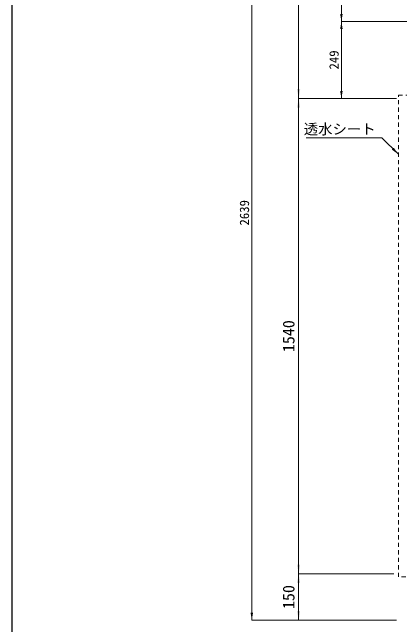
# Model space of a CAD drawing. Units: millimetres at full size. Extents: x 40781 to 122968, y -21714 to -2620.
# Drawn here: x 116071 to 117327, y -18873 to -16890 of the extents above; entities that cross this region are included whole.
import ezdxf
from ezdxf.enums import TextEntityAlignment as Align

# ---------------------------------------------------------------- set-up
doc = ezdxf.new("R2010")
doc.units = ezdxf.units.MM
doc.header["$LTSCALE"] = 18
doc.linetypes.add('USER2', pattern=[1.35, 0.75, -0.6])
for name, color, linetype, lineweight in [('ハッチング', 7, 'Continuous', 5), ('寸法線', 7, 'Continuous', 9), ('枠', 5, 'Continuous', 25)]:
    doc.layers.add(name, color=color, linetype=linetype, lineweight=lineweight)
doc.styles.add('ＭＳ ゴシック', font='')
doc.styles.get('ＭＳ ゴシック').set_extended_font_data('MS Gothic')

# ---------------------------------------------------------------- blocks, each defined once
blk = doc.blocks.new('filled_arrow')
at = {"color": 0, "linetype": 'Continuous', "lineweight": -2}
blk.add_solid([(7.5, 1.25), (0, 0), (7.5, -1.25)], dxfattribs=at)

msp = doc.modelspace()

# ---------------------------------------------------------------- linework, layer by layer
at = {"layer": 'ハッチング', "linetype": 'USER2', "lineweight": 9}
msp.add_lwpolyline([(118372.88, -17158.78), (118682.88, -17158.78), (118682.88, -18718.78), (117322.88, -18718.78), (117322.88, -17158.78), (117632.88, -17158.78)], dxfattribs=at)
at = {"layer": '寸法線'}
for p, q in [((116847.52, -18858.78), (116847.52, -16219.78)), ((116999.41, -16219.78), (116999.41, -17168.78)), ((117138.06, -16219.78), (117138.06, -16919.78)), ((117559.38, -16919.78), (117138.06, -16919.78)), ((117138.06, -16919.78), (117138.06, -17168.78)), ((117559.38, -16919.78), (117138.06, -16919.78)), ((117307.88, -17168.78), (116999.41, -17168.78)), ((116999.41, -17168.78), (116999.41, -18708.78)), ((117307.88, -17168.78), (116999.41, -17168.78)), ((117316.88, -17168.78), (117138.06, -17168.78)), ((117307.88, -18708.78), (116999.41, -18708.78)), ((116999.41, -18708.78), (116999.41, -18858.78)), ((117307.88, -18708.78), (116999.41, -18708.78)), ((117316.88, -18858.78), (116847.52, -18858.78)), ((117307.88, -18858.78), (116999.41, -18858.78))]:
    msp.add_line(p, q, dxfattribs=at)
msp.add_lwpolyline([(117322.88, -17349.91), (117269.13, -17296.16), (117023.99, -17296.16)], dxfattribs=at)
at = {"layer": '枠'}
msp.add_line((116070.97, -20998.66), (116070.97, -15398.67), dxfattribs=at)

# ---------------------------------------------------------------- block references
at = {"layer": '寸法線'}
for p, xscale, yscale, rotation in [((117138.06, -16919.78), 3.2, 3.2, 90), ((117138.06, -16919.78), 3.2, 3.2, 270), ((116999.41, -17168.78), 4, 4, 90), ((117138.06, -17168.78), 3.2, 3.2, 90), ((116999.41, -17168.78), 4, 4, 270), ((117322.88, -17349.91), 3.47, 3.47, 135), ((116999.41, -18708.78), 4, 4, 90), ((116999.41, -18708.78), 4, 4, 270), ((116847.52, -18858.78), 3.2, 3.2, 90), ((116999.41, -18858.78), 4, 4, 90)]:
    msp.add_blockref('filled_arrow', p, dxfattribs=dict(at, xscale=xscale, yscale=yscale, rotation=rotation))

# ---------------------------------------------------------------- texts
at = {"layer": '寸法線', "style": 'ＭＳ ゴシック'}
for s, height, p in [('249', 30.38, (117114.06, -17044.28)), ('2639', 30.38, (116823.52, -17539.28)), ('1540', 37.98, (116966.91, -17938.78)), ('150', 37.98, (116966.91, -18783.78))]:
    msp.add_text(s, height=height, rotation=90, dxfattribs=at).set_placement(p, align=Align.MIDDLE_CENTER)
msp.add_text('透水シート', height=34.18, dxfattribs=at).set_placement((117249.13, -17251.13), align=Align.TOP_RIGHT)

doc.saveas('drawing.dxf')
